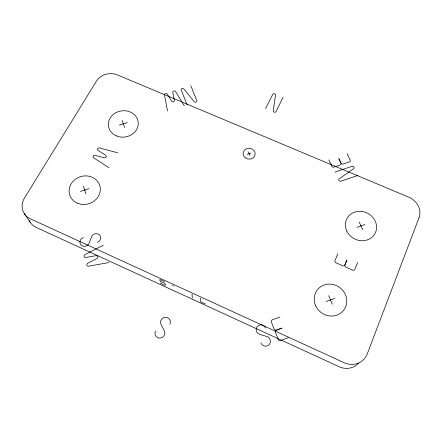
<?xml version="1.0" encoding="UTF-8"?>
<svg xmlns="http://www.w3.org/2000/svg" width="442" height="442" viewBox="0 0 442 442"><rect width="100%" height="100%" fill="white"/><g stroke="black" fill="none" stroke-linecap="round" stroke-linejoin="round"><path stroke-width="0.66" d="M357.639 262.449L354.821 269.416A1.635 1.503 32.5 0 1 352.755 270.156L345.815 267.106A1.63 1.503 31.5 0 1 344.893 265.056L346.959 259.957L344.832 265.029A1.63 1.503 31 0 1 342.765 265.769L335.854 262.73A1.624 1.503 29.9 0 1 334.948 260.692L337.832 253.791M283.112 97.234L276.068 111.517A1.47 1.287 9.2 0 1 273.267 110.721L275.504 95.135A1.459 1.271 8.6 0 0 272.731 94.356L265.603 108.594M103.362 245.238L84.986 254.564A1.663 1.53 -25.3 0 0 85.892 257.459L96.036 255.653A1.657 1.536 -24.4 0 1 96.958 258.548L87.709 263.272A1.674 1.547 -26.4 0 0 88.621 266.195L108.964 262.548M288.228 337.716L280.515 340.567A1.696 1.635 46.1 0 1 278.344 339.567L275.454 332.307A1.685 1.63 42.9 0 1 276.377 330.185L282.002 328.08L276.349 330.119A1.68 1.624 41.4 0 1 274.195 329.13L271.338 321.942A1.674 1.619 38 0 1 272.261 319.842L279.913 317.058M326.257 301.483L334.704 298.405M356.943 227.31L364.981 224.497M357.948 175.435L340.826 181.214A1.541 1.376 20.3 0 1 339.257 178.745L353.578 168.772A1.536 1.359 20.5 0 0 352.003 166.341L334.942 172.06M247.244 154.308L250.995 153.092M80.472 191.419L88.958 188.695M119.268 125.086L127.351 122.589M117.649 152.783L99.467 147.937A1.553 1.37 -12.4 0 0 98.019 150.402L105.671 155.302A1.558 1.381 -12.3 0 1 104.224 157.783L95.102 155.346A1.558 1.381 -13.4 0 0 93.643 157.833L109.036 167.739M164.496 281.582L159.866 279.46C159.032 283.145 165.418 281.333 165.535 285.129C164.512 286.223 159.413 282.018 160.556 283.051M205.276 303.98L200.685 301.869L200.624 298.168M24.277 213.602L30.216 222.315M184.292 105.765L175.557 91.56A1.481 1.287 -2 0 0 172.789 92.406L174.352 100.34A1.486 1.298 -2.3 0 1 171.568 101.19L167.247 94.096A1.486 1.293 -2.9 0 0 164.468 94.942L167.535 110.942M347.147 153.739L350.213 160.153A1.525 1.348 19.6 0 1 349.451 161.899L343.058 164.037A1.525 1.354 19.2 0 1 341.064 163.203L338.804 158.485L341.009 163.225A1.525 1.354 19 0 1 340.235 164.977L333.809 167.126A1.525 1.359 18.5 0 1 331.82 166.286L328.809 159.822M359.142 221.995L362.799 229.829M328.649 295.704L332.329 304.201M248.398 151.993L249.846 155.413M190.822 85.759L196.812 100.544A1.47 1.282 0.2 0 1 194.22 101.699L183.795 88.892A1.464 1.271 -1.1 0 0 181.209 90.03L187.137 104.898M122.053 120.318L124.578 127.368M83.494 186.259L85.952 193.872M172.49 285.201L172.557 285.598M173.712 285.764L173.778 286.156M192.055 294.234L192.292 298.013M29.277 220.602A16.586 14.801 -23.2 0 0 36.2 227.426L339.202 366.761A17.824 16.625 48.4 0 0 358.584 363.086M97.328 242.36A4.829 4.442 -21.5 0 0 99.334 234.768A4.829 4.442 -21.5 0 0 91.378 237.133L89.256 242.813A4.851 4.448 -23.3 0 1 81.267 245.211A4.851 4.448 -23.3 0 1 83.328 237.581M265.67 328.03A5 4.873 40.7 0 0 257.266 326.478A5 4.873 40.7 0 0 260.117 334.539L266.427 336.345A5.05 4.912 47.3 0 1 269.316 344.506A5.05 4.912 47.3 0 1 260.852 342.909M169.899 324.246A5 4.868 -32.4 0 0 165.247 317.284A5 4.868 -32.4 0 0 161.192 324.804L164.209 330.483A5.05 4.912 -39 0 1 160.114 338.113A5.05 4.912 -39 0 1 155.462 331.047M419.055 217.652L367.252 353.954A18.476 17.188 47.3 0 1 344.185 362.733L30.454 218.867A17.161 15.227 -22.7 0 1 24.454 198.093L96.384 81.201A15.685 13.459 -8.1 0 1 117.456 74.936L408.833 197.22A16.934 14.94 28.6 0 1 419.055 217.652M245.349 157.877A6.039 5.437 7.3 0 0 255.084 154.689A6.039 5.437 7.3 0 0 246.934 148.589A6.039 5.437 7.3 0 0 245.349 157.877M315.599 305.626A16.658 15.597 36.8 0 0 343.644 310.284A16.658 15.597 36.8 0 0 332.202 284.322A16.658 15.597 36.8 0 0 315.599 305.626M77.284 203.143A15.752 14.15 -17.2 0 0 100.317 188.9A15.752 14.15 -17.2 0 0 76.51 178.48A15.752 14.15 -17.2 0 0 77.284 203.143M116.445 135.915A15.011 13.183 -8.4 0 0 138.252 122.804A15.011 13.183 -8.4 0 0 115.196 113.097A15.011 13.183 -8.4 0 0 116.445 135.915M346.793 231.089A15.923 14.393 27.1 0 0 373.733 235.464A15.923 14.393 27.1 0 0 362.374 211.519A15.923 14.393 27.1 0 0 346.793 231.089"/></g></svg>
